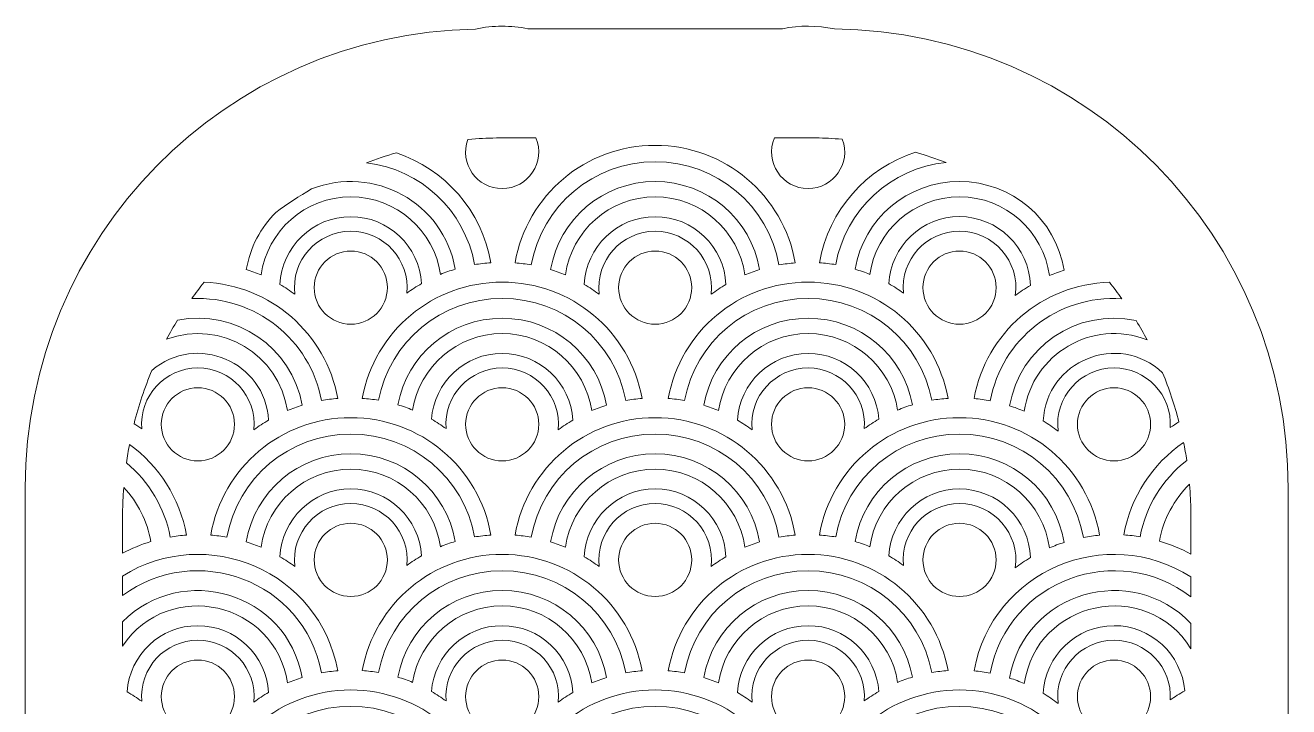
# Model space of a CAD drawing. Header units: inches. Extents: x 96 to 768, y 116 to 749.
# Drawn here: x 512.9 to 768.3, y 610.8 to 748.5 of the extents above; entities that cross this region are included whole.
import ezdxf

# ---------------------------------------------------------------- set-up
doc = ezdxf.new("R2010")
doc.units = ezdxf.units.IN
doc.header["$MEASUREMENT"] = 0
doc.layers.add('_U+0421_U+043B_U+043E_U+0439 1', color=7, linetype='Continuous')

# ---------------------------------------------------------------- blocks, each defined once
blk = doc.blocks.new('block 2')
at = {"layer": '_U+0421_U+043B_U+043E_U+0439 1', "color": 1, "lineweight": 9, "true_color": 0xff0000}
for points, knots in [([(676.47, 747.8), (672.99, 748.53), (669.46, 748.54), (665.97, 747.83), (665.97, 747.83), (614.53, 747.83), (614.53, 747.83), (611.07, 748.53), (607.51, 748.54), (603.95, 747.78), (553.39, 746.87), (512.94, 705.7), (512.94, 655.1), (512.94, 655.1), (512.94, 116.17), (512.94, 116.17), (512.94, 116.17), (612.39, 116.17), (612.39, 116.17), (612.39, 116.17), (612.39, 128.71), (612.39, 128.71), (612.39, 137.46), (619.51, 144.58), (628.26, 144.58), (628.26, 144.58), (652.88, 144.58), (652.88, 144.58), (661.63, 144.58), (668.74, 137.46), (668.74, 128.71), (668.74, 128.71), (668.74, 116.17), (668.74, 116.17), (668.74, 116.17), (768.19, 116.17), (768.19, 116.17), (768.19, 116.17), (768.19, 654.9), (768.19, 654.9), (768.3, 705.8), (727.46, 747.26), (676.47, 747.8)], [0, 0, 0, 0, 1, 1, 1, 2, 2, 2, 3, 3, 3, 4, 4, 4, 5, 5, 5, 6, 6, 6, 7, 7, 7, 8, 8, 8, 9, 9, 9, 10, 10, 10, 11, 11, 11, 12, 12, 12, 13, 13, 13, 14, 14, 14, 14]), ([(602.4, 725.45), (606.79, 725.84), (608.81, 725.77), (616.15, 725.77), (618.2, 720.9), (614.6, 715.52), (609.33, 715.52), (604.24, 715.52), (600.61, 720.6), (602.4, 725.45)], [0, 0, 0, 0, 1, 1, 1, 2, 2, 2, 3, 3, 3, 3]), ([(678.08, 725.5), (679.91, 720.63), (676.27, 715.52), (671.16, 715.52), (665.91, 715.52), (662.3, 720.9), (664.35, 725.77), (672.47, 725.77), (673.91, 725.83), (678.08, 725.5)], [0, 0, 0, 0, 1, 1, 1, 2, 2, 2, 3, 3, 3, 3]), ([(607.05, 700.53), (605.93, 700.45), (604.84, 700.32), (603.76, 700.14), (601.76, 711.11), (592.91, 719.39), (581.9, 720.74), (583.89, 721.5), (585.9, 722.17), (587.94, 722.76), (597.74, 719.48), (605.2, 711.08), (607.05, 700.53)], [0, 0, 0, 0, 1, 1, 1, 2, 2, 2, 3, 3, 3, 4, 4, 4, 4]), ([(668.56, 700.51), (667.45, 700.42), (666.36, 700.28), (665.28, 700.09), (663.11, 712.12), (652.71, 720.94), (640.25, 720.94), (627.79, 720.94), (617.39, 712.12), (615.22, 700.09), (614.14, 700.28), (613.05, 700.42), (611.93, 700.51), (614.32, 714.18), (626.14, 724.26), (640.25, 724.26), (654.36, 724.26), (666.18, 714.18), (668.56, 700.51)], [0, 0, 0, 0, 1, 1, 1, 2, 2, 2, 3, 3, 3, 4, 4, 4, 5, 5, 5, 6, 6, 6, 6]), ([(699.09, 720.8), (687.85, 719.64), (678.77, 711.27), (676.74, 700.14), (675.66, 700.32), (674.56, 700.45), (673.45, 700.53), (675.32, 711.19), (682.91, 719.65), (692.86, 722.86), (694.97, 722.26), (697.04, 721.57), (699.09, 720.8)], [0, 0, 0, 0, 1, 1, 1, 2, 2, 2, 3, 3, 3, 4, 4, 4, 4]), ([(599.84, 699.22), (598.83, 698.92), (597.84, 698.57), (596.87, 698.17), (595.57, 707.02), (587.94, 713.85), (578.74, 713.85), (569.49, 713.85), (561.84, 706.96), (560.59, 698.05), (559.62, 698.45), (558.63, 698.82), (557.61, 699.13), (558.38, 703.65), (560.52, 707.64), (563.58, 710.7), (565.91, 712.42), (568.32, 714), (570.8, 715.44), (583.31, 720.38), (597.49, 712.8), (599.84, 699.22)], [0, 0, 0, 0, 1, 1, 1, 2, 2, 2, 3, 3, 3, 4, 4, 4, 5, 5, 5, 6, 6, 6, 7, 7, 7, 7]), ([(658.4, 698.05), (657.15, 706.96), (649.5, 713.85), (640.25, 713.85), (631, 713.85), (623.35, 706.96), (622.1, 698.05), (621.13, 698.45), (620.14, 698.82), (619.13, 699.13), (620.86, 709.39), (629.67, 716.94), (640.25, 716.94), (650.83, 716.94), (659.64, 709.39), (661.37, 699.13), (660.36, 698.82), (659.37, 698.45), (658.4, 698.05)], [0, 0, 0, 0, 1, 1, 1, 2, 2, 2, 3, 3, 3, 4, 4, 4, 5, 5, 5, 6, 6, 6, 6]), ([(719.93, 697.92), (718.74, 706.9), (711.05, 713.85), (701.76, 713.85), (692.56, 713.85), (684.93, 707.02), (683.63, 698.17), (682.66, 698.57), (681.67, 698.92), (680.65, 699.22), (682.42, 709.43), (691.21, 716.94), (701.76, 716.94), (712.38, 716.94), (721.2, 709.34), (722.9, 699.04), (721.89, 698.71), (720.9, 698.34), (719.93, 697.92)], [0, 0, 0, 0, 1, 1, 1, 2, 2, 2, 3, 3, 3, 4, 4, 4, 5, 5, 5, 6, 6, 6, 6]), ([(578.74, 706.89), (572, 706.89), (566.6, 701.01), (567.43, 694.14), (566.47, 694.86), (565.46, 695.52), (564.42, 696.13), (564.76, 703.75), (571.04, 709.84), (578.74, 709.84), (586.37, 709.84), (592.62, 703.84), (593.04, 696.31), (592.02, 695.72), (591.03, 695.08), (590.07, 694.39), (590.73, 701.12), (585.42, 706.89), (578.74, 706.89)], [0, 0, 0, 0, 1, 1, 1, 2, 2, 2, 3, 3, 3, 4, 4, 4, 5, 5, 5, 6, 6, 6, 6]), ([(640.25, 709.84), (647.95, 709.84), (654.23, 703.75), (654.56, 696.13), (653.52, 695.52), (652.52, 694.86), (651.56, 694.14), (652.38, 701.05), (646.95, 706.89), (640.25, 706.89), (633.51, 706.89), (628.12, 701.01), (628.95, 694.14), (627.98, 694.86), (626.98, 695.52), (625.93, 696.13), (626.27, 703.74), (632.55, 709.84), (640.25, 709.84)], [0, 0, 0, 0, 1, 1, 1, 2, 2, 2, 3, 3, 3, 4, 4, 4, 5, 5, 5, 6, 6, 6, 6]), ([(701.76, 706.89), (695.11, 706.89), (689.77, 701.16), (690.43, 694.39), (689.47, 695.08), (688.48, 695.72), (687.46, 696.31), (687.88, 703.84), (694.13, 709.85), (701.76, 709.85), (709.52, 709.85), (715.85, 703.65), (716.09, 695.95), (715.03, 695.31), (714, 694.62), (713.03, 693.87), (714.04, 700.87), (708.57, 706.89), (701.76, 706.89)], [0, 0, 0, 0, 1, 1, 1, 2, 2, 2, 3, 3, 3, 4, 4, 4, 5, 5, 5, 6, 6, 6, 6]), ([(571.34, 695.5), (571.34, 699.58), (574.66, 702.89), (578.74, 702.89), (582.82, 702.89), (586.13, 699.58), (586.13, 695.5), (586.13, 691.42), (582.82, 688.1), (578.74, 688.1), (574.66, 688.1), (571.34, 691.42), (571.34, 695.5)], [0, 0, 0, 0, 1, 1, 1, 2, 2, 2, 3, 3, 3, 4, 4, 4, 4]), ([(632.86, 695.5), (632.86, 699.58), (636.17, 702.89), (640.25, 702.89), (644.33, 702.89), (647.64, 699.58), (647.64, 695.5), (647.64, 691.42), (644.33, 688.1), (640.25, 688.1), (636.17, 688.1), (632.86, 691.42), (632.86, 695.5)], [0, 0, 0, 0, 1, 1, 1, 2, 2, 2, 3, 3, 3, 4, 4, 4, 4]), ([(701.76, 688.1), (697.68, 688.1), (694.37, 691.42), (694.37, 695.5), (694.37, 699.58), (697.68, 702.89), (701.76, 702.89), (705.84, 702.89), (709.16, 699.58), (709.16, 695.5), (709.16, 691.42), (705.84, 688.1), (701.76, 688.1)], [0, 0, 0, 0, 1, 1, 1, 2, 2, 2, 3, 3, 3, 4, 4, 4, 4]), ([(549.08, 696.59), (562.55, 696.01), (573.7, 686.25), (576.1, 673.09), (574.99, 673), (573.89, 672.86), (572.81, 672.67), (570.48, 684.99), (559.5, 693.87), (546.6, 693.27), (547.4, 694.4), (548.22, 695.5), (549.08, 696.59)], [0, 0, 0, 0, 1, 1, 1, 2, 2, 2, 3, 3, 3, 4, 4, 4, 4]), ([(609.33, 696.61), (623.37, 696.61), (635.14, 686.65), (637.61, 673.09), (636.5, 673), (635.4, 672.86), (634.33, 672.67), (632.07, 684.58), (621.72, 693.3), (609.33, 693.3), (596.97, 693.3), (586.63, 684.61), (584.35, 672.72), (583.27, 672.9), (582.18, 673.03), (581.06, 673.11), (583.54, 686.66), (595.3, 696.61), (609.33, 696.61)], [0, 0, 0, 0, 1, 1, 1, 2, 2, 2, 3, 3, 3, 4, 4, 4, 5, 5, 5, 6, 6, 6, 6]), ([(671.16, 696.61), (685.19, 696.61), (696.96, 686.66), (699.44, 673.11), (698.32, 673.03), (697.23, 672.9), (696.15, 672.72), (693.87, 684.61), (683.53, 693.3), (671.16, 693.3), (658.78, 693.3), (648.43, 684.58), (646.17, 672.67), (645.09, 672.86), (644, 673), (642.89, 673.09), (645.36, 686.65), (657.13, 696.61), (671.16, 696.61)], [0, 0, 0, 0, 1, 1, 1, 2, 2, 2, 3, 3, 3, 4, 4, 4, 5, 5, 5, 6, 6, 6, 6]), ([(707.99, 672.61), (706.92, 672.82), (705.82, 672.97), (704.71, 673.07), (707.12, 686.34), (718.43, 696.16), (732.05, 696.59), (732.92, 695.5), (733.75, 694.38), (734.55, 693.25), (721.48, 694.03), (710.32, 685.07), (707.99, 672.61)], [0, 0, 0, 0, 1, 1, 1, 2, 2, 2, 3, 3, 3, 4, 4, 4, 4]), ([(543.72, 688.91), (555.56, 691.18), (566.81, 683.46), (568.91, 671.71), (567.9, 671.39), (566.91, 671.03), (565.94, 670.62), (564.22, 681.9), (552.56, 689.13), (541.51, 685.06), (542.21, 686.37), (542.95, 687.65), (543.72, 688.91)], [0, 0, 0, 0, 1, 1, 1, 2, 2, 2, 3, 3, 3, 4, 4, 4, 4]), ([(739.7, 684.92), (728.58, 689.3), (716.53, 682.04), (714.86, 670.49), (713.89, 670.91), (712.9, 671.29), (711.89, 671.61), (713.96, 683.46), (725.36, 691.37), (737.47, 688.82), (738.25, 687.54), (739, 686.24), (739.7, 684.92)], [0, 0, 0, 0, 1, 1, 1, 2, 2, 2, 3, 3, 3, 4, 4, 4, 4]), ([(627.45, 670.62), (626.11, 679.43), (618.51, 686.2), (609.33, 686.2), (600.2, 686.2), (592.63, 679.49), (591.24, 670.74), (590.27, 671.14), (589.27, 671.5), (588.26, 671.8), (590.11, 681.9), (598.86, 689.3), (609.33, 689.3), (619.84, 689.3), (628.61, 681.85), (630.43, 671.71), (629.41, 671.39), (628.42, 671.03), (627.45, 670.62)], [0, 0, 0, 0, 1, 1, 1, 2, 2, 2, 3, 3, 3, 4, 4, 4, 5, 5, 5, 6, 6, 6, 6]), ([(689.26, 670.74), (687.87, 679.49), (680.3, 686.21), (671.16, 686.21), (661.99, 686.21), (654.39, 679.43), (653.05, 670.62), (652.08, 671.03), (651.09, 671.39), (650.07, 671.71), (651.89, 681.86), (660.65, 689.3), (671.16, 689.3), (681.64, 689.3), (690.39, 681.9), (692.24, 671.8), (691.23, 671.5), (690.23, 671.14), (689.26, 670.74)], [0, 0, 0, 0, 1, 1, 1, 2, 2, 2, 3, 3, 3, 4, 4, 4, 5, 5, 5, 6, 6, 6, 6]), ([(538.53, 678.77), (547.53, 686.45), (561.43, 680.48), (562.12, 668.71), (561.1, 668.11), (560.11, 667.46), (559.16, 666.75), (559.81, 673.56), (554.44, 679.25), (547.82, 679.25), (541.25, 679.25), (535.92, 673.64), (536.48, 666.92), (535.97, 667.29), (535.45, 667.64), (534.93, 667.98), (535.86, 671.67), (537.06, 675.27), (538.53, 678.77)], [0, 0, 0, 0, 1, 1, 1, 2, 2, 2, 3, 3, 3, 4, 4, 4, 5, 5, 5, 6, 6, 6, 6]), ([(746.11, 668.34), (745.51, 667.97), (744.92, 667.59), (744.35, 667.19), (744.75, 673.85), (739.43, 679.25), (732.99, 679.25), (726.26, 679.25), (720.86, 673.37), (721.69, 666.48), (720.73, 667.22), (719.72, 667.9), (718.68, 668.53), (719.25, 680.71), (733.9, 686.69), (742.82, 678.28), (744.14, 675.06), (745.23, 671.74), (746.11, 668.34)], [0, 0, 0, 0, 1, 1, 1, 2, 2, 2, 3, 3, 3, 4, 4, 4, 5, 5, 5, 6, 6, 6, 6]), ([(609.33, 679.25), (602.81, 679.25), (597.47, 673.71), (597.99, 666.99), (597.04, 667.67), (596.06, 668.31), (595.04, 668.89), (595.57, 676.32), (601.77, 682.2), (609.33, 682.2), (616.96, 682.2), (623.19, 676.22), (623.64, 668.71), (622.61, 668.11), (621.62, 667.46), (620.67, 666.75), (621.33, 673.5), (616, 679.25), (609.33, 679.25)], [0, 0, 0, 0, 1, 1, 1, 2, 2, 2, 3, 3, 3, 4, 4, 4, 5, 5, 5, 6, 6, 6, 6]), ([(671.16, 679.25), (664.51, 679.25), (659.17, 673.51), (659.83, 666.75), (658.88, 667.46), (657.89, 668.11), (656.86, 668.71), (657.31, 676.22), (663.54, 682.2), (671.16, 682.2), (678.73, 682.2), (684.92, 676.32), (685.46, 668.89), (684.44, 668.31), (683.46, 667.67), (682.51, 666.99), (683.03, 673.69), (677.71, 679.25), (671.16, 679.25)], [0, 0, 0, 0, 1, 1, 1, 2, 2, 2, 3, 3, 3, 4, 4, 4, 5, 5, 5, 6, 6, 6, 6]), ([(540.43, 667.86), (540.43, 671.93), (543.74, 675.25), (547.82, 675.25), (551.9, 675.25), (555.22, 671.93), (555.22, 667.86), (555.22, 663.78), (551.9, 660.46), (547.82, 660.46), (543.74, 660.46), (540.43, 663.78), (540.43, 667.86)], [0, 0, 0, 0, 1, 1, 1, 2, 2, 2, 3, 3, 3, 4, 4, 4, 4]), ([(601.94, 667.86), (601.94, 671.93), (605.26, 675.25), (609.33, 675.25), (613.41, 675.25), (616.73, 671.93), (616.73, 667.86), (616.73, 663.78), (613.41, 660.46), (609.33, 660.46), (605.26, 660.46), (601.94, 663.78), (601.94, 667.86)], [0, 0, 0, 0, 1, 1, 1, 2, 2, 2, 3, 3, 3, 4, 4, 4, 4]), ([(671.16, 660.46), (667.09, 660.46), (663.77, 663.78), (663.77, 667.86), (663.77, 671.94), (667.09, 675.25), (671.16, 675.25), (675.24, 675.25), (678.56, 671.94), (678.56, 667.86), (678.56, 663.78), (675.24, 660.46), (671.16, 660.46)], [0, 0, 0, 0, 1, 1, 1, 2, 2, 2, 3, 3, 3, 4, 4, 4, 4]), ([(725.6, 667.86), (725.6, 671.93), (728.92, 675.25), (732.99, 675.25), (737.07, 675.25), (740.39, 671.93), (740.39, 667.86), (740.39, 663.78), (737.07, 660.46), (732.99, 660.46), (728.92, 660.46), (725.6, 663.78), (725.6, 667.86)], [0, 0, 0, 0, 1, 1, 1, 2, 2, 2, 3, 3, 3, 4, 4, 4, 4]), ([(578.74, 669.2), (592.84, 669.2), (604.66, 659.14), (607.05, 645.47), (605.93, 645.4), (604.84, 645.27), (603.76, 645.08), (601.57, 657.09), (591.18, 665.89), (578.74, 665.89), (566.28, 665.89), (555.88, 657.06), (553.71, 645.03), (552.63, 645.23), (551.53, 645.37), (550.42, 645.45), (552.8, 659.13), (564.62, 669.2), (578.74, 669.2)], [0, 0, 0, 0, 1, 1, 1, 2, 2, 2, 3, 3, 3, 4, 4, 4, 5, 5, 5, 6, 6, 6, 6]), ([(640.25, 669.2), (654.36, 669.2), (666.18, 659.13), (668.56, 645.45), (667.45, 645.37), (666.36, 645.23), (665.28, 645.03), (663.11, 657.06), (652.71, 665.89), (640.25, 665.89), (627.79, 665.89), (617.39, 657.06), (615.22, 645.03), (614.14, 645.23), (613.05, 645.37), (611.93, 645.45), (614.32, 659.13), (626.14, 669.2), (640.25, 669.2)], [0, 0, 0, 0, 1, 1, 1, 2, 2, 2, 3, 3, 3, 4, 4, 4, 5, 5, 5, 6, 6, 6, 6]), ([(730.08, 645.43), (728.97, 645.33), (727.88, 645.19), (726.8, 644.98), (724.65, 657.04), (714.24, 665.89), (701.76, 665.89), (689.32, 665.89), (678.93, 657.09), (676.74, 645.08), (675.66, 645.27), (674.56, 645.4), (673.45, 645.48), (675.84, 659.14), (687.66, 669.2), (701.76, 669.2), (715.88, 669.2), (727.71, 659.12), (730.08, 645.43)], [0, 0, 0, 0, 1, 1, 1, 2, 2, 2, 3, 3, 3, 4, 4, 4, 5, 5, 5, 6, 6, 6, 6]), ([(734.97, 645.5), (736.32, 653.12), (740.72, 659.85), (747.06, 664.19), (747.3, 662.98), (747.51, 661.77), (747.69, 660.55), (742.78, 656.74), (739.42, 651.27), (738.27, 645.13), (737.18, 645.31), (736.08, 645.43), (734.97, 645.5)], [0, 0, 0, 0, 1, 1, 1, 2, 2, 2, 3, 3, 3, 4, 4, 4, 4]), ([(545.53, 645.47), (544.42, 645.39), (543.32, 645.26), (542.23, 645.07), (541.14, 650.96), (537.96, 656.29), (533.38, 660.08), (533.56, 661.32), (533.76, 662.55), (534, 663.78), (539.95, 659.48), (544.2, 652.96), (545.53, 645.47)], [0, 0, 0, 0, 1, 1, 1, 2, 2, 2, 3, 3, 3, 4, 4, 4, 4]), ([(578.74, 661.89), (589.29, 661.89), (598.08, 654.38), (599.84, 644.17), (598.83, 643.87), (597.84, 643.51), (596.86, 643.12), (595.57, 651.97), (587.94, 658.79), (578.74, 658.79), (569.49, 658.79), (561.83, 651.91), (560.59, 642.99), (559.62, 643.4), (558.63, 643.76), (557.61, 644.08), (559.35, 654.33), (568.15, 661.89), (578.74, 661.89)], [0, 0, 0, 0, 1, 1, 1, 2, 2, 2, 3, 3, 3, 4, 4, 4, 5, 5, 5, 6, 6, 6, 6]), ([(658.4, 642.99), (657.15, 651.9), (649.5, 658.79), (640.25, 658.79), (631, 658.79), (623.35, 651.9), (622.1, 642.99), (621.13, 643.4), (620.14, 643.76), (619.13, 644.08), (620.86, 654.33), (629.67, 661.89), (640.25, 661.89), (650.83, 661.89), (659.64, 654.33), (661.37, 644.08), (660.36, 643.76), (659.37, 643.4), (658.4, 642.99)], [0, 0, 0, 0, 1, 1, 1, 2, 2, 2, 3, 3, 3, 4, 4, 4, 5, 5, 5, 6, 6, 6, 6]), ([(719.93, 642.87), (718.74, 651.84), (711.05, 658.79), (701.76, 658.79), (692.56, 658.79), (684.93, 651.97), (683.63, 643.12), (682.66, 643.51), (681.67, 643.87), (680.65, 644.17), (682.42, 654.38), (691.21, 661.89), (701.76, 661.89), (712.38, 661.89), (721.2, 654.29), (722.9, 643.98), (721.89, 643.66), (720.9, 643.29), (719.93, 642.87)], [0, 0, 0, 0, 1, 1, 1, 2, 2, 2, 3, 3, 3, 4, 4, 4, 5, 5, 5, 6, 6, 6, 6]), ([(532.85, 655.1), (535.67, 652.08), (537.61, 648.27), (538.34, 644.15), (536.36, 643.55), (534.43, 642.77), (532.6, 641.81), (532.6, 649.8), (532.54, 651.07), (532.85, 655.1)], [0, 0, 0, 0, 1, 1, 1, 2, 2, 2, 3, 3, 3, 3]), ([(578.74, 654.79), (586.37, 654.79), (592.62, 648.79), (593.04, 641.26), (592.02, 640.67), (591.03, 640.03), (590.07, 639.34), (590.73, 646.07), (585.42, 651.84), (578.74, 651.84), (572.01, 651.84), (566.61, 645.96), (567.43, 639.09), (566.47, 639.81), (565.46, 640.47), (564.42, 641.07), (564.76, 648.69), (571.04, 654.79), (578.74, 654.79)], [0, 0, 0, 0, 1, 1, 1, 2, 2, 2, 3, 3, 3, 4, 4, 4, 5, 5, 5, 6, 6, 6, 6]), ([(640.25, 651.84), (633.53, 651.84), (628.12, 645.98), (628.95, 639.09), (627.98, 639.8), (626.98, 640.47), (625.93, 641.07), (626.27, 648.69), (632.55, 654.79), (640.25, 654.79), (647.95, 654.79), (654.23, 648.69), (654.56, 641.08), (653.52, 640.47), (652.52, 639.81), (651.56, 639.09), (652.38, 646), (646.95, 651.84), (640.25, 651.84)], [0, 0, 0, 0, 1, 1, 1, 2, 2, 2, 3, 3, 3, 4, 4, 4, 5, 5, 5, 6, 6, 6, 6]), ([(701.76, 651.84), (695.11, 651.84), (689.77, 646.11), (690.43, 639.34), (689.47, 640.03), (688.48, 640.67), (687.46, 641.26), (687.88, 648.79), (694.13, 654.79), (701.76, 654.79), (709.52, 654.79), (715.85, 648.6), (716.09, 640.9), (715.03, 640.26), (714, 639.57), (713.03, 638.82), (714.04, 645.82), (708.57, 651.84), (701.76, 651.84)], [0, 0, 0, 0, 1, 1, 1, 2, 2, 2, 3, 3, 3, 4, 4, 4, 5, 5, 5, 6, 6, 6, 6]), ([(742.17, 644.24), (742.96, 648.64), (745.09, 652.64), (748.24, 655.73), (748.6, 651.5), (748.54, 649.75), (748.54, 641.62), (746.52, 642.71), (744.38, 643.59), (742.17, 644.24)], [0, 0, 0, 0, 1, 1, 1, 2, 2, 2, 3, 3, 3, 3]), ([(576.1, 618.04), (574.99, 617.95), (573.89, 617.81), (572.81, 617.61), (569.26, 636.38), (547.34, 644.2), (532.6, 633.24), (532.6, 633.24), (532.6, 637.19), (532.6, 637.19), (549.63, 647.83), (572.43, 638.16), (576.1, 618.04)], [0, 0, 0, 0, 1, 1, 1, 2, 2, 2, 3, 3, 3, 4, 4, 4, 4]), ([(571.34, 640.45), (571.34, 644.52), (574.66, 647.84), (578.74, 647.84), (582.82, 647.84), (586.13, 644.52), (586.13, 640.45), (586.13, 636.37), (582.82, 633.05), (578.74, 633.05), (574.66, 633.05), (571.34, 636.37), (571.34, 640.45)], [0, 0, 0, 0, 1, 1, 1, 2, 2, 2, 3, 3, 3, 4, 4, 4, 4]), ([(640.25, 633.05), (636.17, 633.05), (632.86, 636.37), (632.86, 640.45), (632.86, 644.52), (636.17, 647.84), (640.25, 647.84), (644.33, 647.84), (647.64, 644.52), (647.64, 640.45), (647.64, 636.37), (644.33, 633.05), (640.25, 633.05)], [0, 0, 0, 0, 1, 1, 1, 2, 2, 2, 3, 3, 3, 4, 4, 4, 4]), ([(701.76, 633.05), (697.68, 633.05), (694.37, 636.37), (694.37, 640.45), (694.37, 644.52), (697.68, 647.84), (701.76, 647.84), (705.84, 647.84), (709.16, 644.52), (709.16, 640.45), (709.16, 636.37), (705.84, 633.05), (701.76, 633.05)], [0, 0, 0, 0, 1, 1, 1, 2, 2, 2, 3, 3, 3, 4, 4, 4, 4]), ([(707.99, 617.56), (706.92, 617.77), (705.82, 617.92), (704.71, 618.02), (708.39, 638.3), (731.48, 647.95), (748.54, 636.99), (748.54, 636.99), (748.54, 632.99), (748.54, 632.99), (733.77, 644.34), (711.53, 636.48), (707.99, 617.56)], [0, 0, 0, 0, 1, 1, 1, 2, 2, 2, 3, 3, 3, 4, 4, 4, 4]), ([(609.33, 641.56), (623.37, 641.56), (635.14, 631.6), (637.61, 618.04), (636.5, 617.95), (635.4, 617.81), (634.33, 617.61), (632.07, 629.53), (621.72, 638.25), (609.33, 638.25), (596.97, 638.25), (586.63, 629.56), (584.35, 617.67), (583.27, 617.85), (582.18, 617.98), (581.06, 618.06), (583.54, 631.61), (595.3, 641.56), (609.33, 641.56)], [0, 0, 0, 0, 1, 1, 1, 2, 2, 2, 3, 3, 3, 4, 4, 4, 5, 5, 5, 6, 6, 6, 6]), ([(699.44, 618.06), (698.33, 617.98), (697.23, 617.85), (696.15, 617.67), (693.87, 629.56), (683.53, 638.25), (671.16, 638.25), (658.78, 638.25), (648.43, 629.53), (646.17, 617.61), (645.1, 617.81), (644, 617.95), (642.89, 618.04), (645.36, 631.6), (657.13, 641.56), (671.16, 641.56), (685.19, 641.56), (696.96, 631.61), (699.44, 618.06)], [0, 0, 0, 0, 1, 1, 1, 2, 2, 2, 3, 3, 3, 4, 4, 4, 5, 5, 5, 6, 6, 6, 6]), ([(532.6, 627.93), (544.63, 640.04), (565.82, 633.9), (568.91, 616.65), (567.9, 616.34), (566.91, 615.98), (565.94, 615.57), (563.43, 632.02), (541.94, 636.9), (532.6, 623.03), (532.6, 623.03), (532.6, 627.93), (532.6, 627.93)], [0, 0, 0, 0, 1, 1, 1, 2, 2, 2, 3, 3, 3, 4, 4, 4, 4]), ([(714.86, 615.44), (713.89, 615.86), (712.9, 616.23), (711.89, 616.56), (714.95, 634.09), (736.62, 640.13), (748.54, 627.61), (748.54, 627.61), (748.54, 622.5), (748.54, 622.5), (739.46, 637.01), (717.3, 632.26), (714.86, 615.44)], [0, 0, 0, 0, 1, 1, 1, 2, 2, 2, 3, 3, 3, 4, 4, 4, 4]), ([(609.33, 634.25), (619.84, 634.25), (628.61, 626.8), (630.43, 616.65), (629.41, 616.34), (628.42, 615.98), (627.45, 615.57), (626.11, 624.38), (618.51, 631.15), (609.33, 631.15), (600.2, 631.15), (592.63, 624.44), (591.24, 615.69), (590.27, 616.09), (589.27, 616.44), (588.26, 616.75), (590.11, 626.85), (598.86, 634.25), (609.33, 634.25)], [0, 0, 0, 0, 1, 1, 1, 2, 2, 2, 3, 3, 3, 4, 4, 4, 5, 5, 5, 6, 6, 6, 6]), ([(689.26, 615.69), (687.87, 624.44), (680.3, 631.15), (671.16, 631.15), (661.99, 631.15), (654.39, 624.38), (653.05, 615.57), (652.08, 615.98), (651.09, 616.34), (650.07, 616.66), (651.89, 626.8), (660.65, 634.25), (671.16, 634.25), (681.64, 634.25), (690.39, 626.85), (692.24, 616.75), (691.23, 616.44), (690.23, 616.09), (689.26, 615.69)], [0, 0, 0, 0, 1, 1, 1, 2, 2, 2, 3, 3, 3, 4, 4, 4, 5, 5, 5, 6, 6, 6, 6]), ([(547.82, 627.15), (555.45, 627.15), (561.68, 621.17), (562.12, 613.66), (561.1, 613.06), (560.11, 612.41), (559.16, 611.7), (559.81, 618.5), (554.44, 624.2), (547.82, 624.2), (541.25, 624.2), (535.92, 618.59), (536.48, 611.86), (535.53, 612.55), (534.54, 613.19), (533.52, 613.78), (534.03, 621.24), (540.24, 627.15), (547.82, 627.15)], [0, 0, 0, 0, 1, 1, 1, 2, 2, 2, 3, 3, 3, 4, 4, 4, 5, 5, 5, 6, 6, 6, 6]), ([(609.33, 627.15), (616.96, 627.15), (623.19, 621.17), (623.64, 613.66), (622.61, 613.06), (621.62, 612.4), (620.67, 611.7), (621.33, 618.45), (616, 624.2), (609.34, 624.2), (602.81, 624.2), (597.47, 618.66), (597.99, 611.93), (597.04, 612.62), (596.06, 613.25), (595.04, 613.84), (595.57, 621.27), (601.77, 627.15), (609.33, 627.15)], [0, 0, 0, 0, 1, 1, 1, 2, 2, 2, 3, 3, 3, 4, 4, 4, 5, 5, 5, 6, 6, 6, 6]), ([(671.16, 624.2), (664.51, 624.2), (659.17, 618.46), (659.83, 611.7), (658.88, 612.4), (657.89, 613.06), (656.86, 613.66), (657.31, 621.17), (663.54, 627.15), (671.16, 627.15), (678.73, 627.15), (684.92, 621.27), (685.46, 613.84), (684.44, 613.26), (683.46, 612.62), (682.51, 611.94), (683.03, 618.63), (677.71, 624.2), (671.16, 624.2)], [0, 0, 0, 0, 1, 1, 1, 2, 2, 2, 3, 3, 3, 4, 4, 4, 5, 5, 5, 6, 6, 6, 6]), ([(732.99, 624.2), (726.26, 624.2), (720.86, 618.32), (721.69, 611.43), (720.73, 612.17), (719.72, 612.85), (718.68, 613.47), (719.04, 621.07), (725.31, 627.15), (732.99, 627.15), (740.51, 627.15), (746.69, 621.33), (747.28, 613.96), (746.27, 613.4), (745.29, 612.79), (744.35, 612.13), (744.75, 618.8), (739.43, 624.2), (732.99, 624.2)], [0, 0, 0, 0, 1, 1, 1, 2, 2, 2, 3, 3, 3, 4, 4, 4, 5, 5, 5, 6, 6, 6, 6]), ([(540.43, 612.8), (540.43, 616.88), (543.74, 620.2), (547.82, 620.2), (551.9, 620.2), (555.22, 616.88), (555.22, 612.8), (555.22, 608.73), (551.9, 605.41), (547.82, 605.41), (543.74, 605.41), (540.43, 608.73), (540.43, 612.8)], [0, 0, 0, 0, 1, 1, 1, 2, 2, 2, 3, 3, 3, 4, 4, 4, 4]), ([(601.94, 612.8), (601.94, 616.88), (605.26, 620.2), (609.33, 620.2), (613.41, 620.2), (616.73, 616.88), (616.73, 612.8), (616.73, 608.73), (613.41, 605.41), (609.33, 605.41), (605.26, 605.41), (601.94, 608.73), (601.94, 612.8)], [0, 0, 0, 0, 1, 1, 1, 2, 2, 2, 3, 3, 3, 4, 4, 4, 4]), ([(671.16, 605.41), (667.09, 605.41), (663.77, 608.73), (663.77, 612.8), (663.77, 616.88), (667.09, 620.2), (671.16, 620.2), (675.24, 620.2), (678.56, 616.88), (678.56, 612.8), (678.56, 608.73), (675.24, 605.41), (671.16, 605.41)], [0, 0, 0, 0, 1, 1, 1, 2, 2, 2, 3, 3, 3, 4, 4, 4, 4]), ([(725.6, 612.8), (725.6, 616.88), (728.92, 620.2), (732.99, 620.2), (737.07, 620.2), (740.39, 616.88), (740.39, 612.8), (740.39, 608.73), (737.07, 605.41), (732.99, 605.41), (728.92, 605.41), (725.6, 608.73), (725.6, 612.8)], [0, 0, 0, 0, 1, 1, 1, 2, 2, 2, 3, 3, 3, 4, 4, 4, 4]), ([(578.74, 614.15), (592.84, 614.15), (604.66, 604.09), (607.05, 590.42), (605.93, 590.35), (604.84, 590.21), (603.76, 590.03), (601.57, 602.04), (591.18, 610.84), (578.74, 610.84), (566.28, 610.84), (555.88, 602.01), (553.71, 589.98), (552.63, 590.17), (551.53, 590.31), (550.42, 590.4), (552.8, 604.08), (564.62, 614.15), (578.74, 614.15)], [0, 0, 0, 0, 1, 1, 1, 2, 2, 2, 3, 3, 3, 4, 4, 4, 5, 5, 5, 6, 6, 6, 6]), ([(668.56, 590.4), (667.45, 590.31), (666.36, 590.17), (665.28, 589.98), (663.11, 602.01), (652.71, 610.84), (640.25, 610.84), (627.79, 610.84), (617.39, 602.01), (615.22, 589.98), (614.14, 590.17), (613.05, 590.31), (611.93, 590.4), (614.32, 604.08), (626.14, 614.15), (640.25, 614.15), (654.36, 614.15), (666.18, 604.08), (668.56, 590.4)], [0, 0, 0, 0, 1, 1, 1, 2, 2, 2, 3, 3, 3, 4, 4, 4, 5, 5, 5, 6, 6, 6, 6]), ([(730.08, 590.38), (728.97, 590.28), (727.88, 590.13), (726.8, 589.93), (724.65, 601.99), (714.24, 610.84), (701.76, 610.84), (689.32, 610.84), (678.93, 602.04), (676.74, 590.03), (675.66, 590.21), (674.56, 590.35), (673.45, 590.42), (675.84, 604.09), (687.66, 614.15), (701.76, 614.15), (715.88, 614.15), (727.71, 604.07), (730.08, 590.38)], [0, 0, 0, 0, 1, 1, 1, 2, 2, 2, 3, 3, 3, 4, 4, 4, 5, 5, 5, 6, 6, 6, 6])]:
    blk.add_open_spline(points, degree=3, knots=knots, dxfattribs=at)

msp = doc.modelspace()

# ---------------------------------------------------------------- block references
at = {"layer": '_U+0421_U+043B_U+043E_U+0439 1'}
msp.add_blockref('block 2', (0, 0), dxfattribs=at)

doc.saveas('drawing.dxf')
